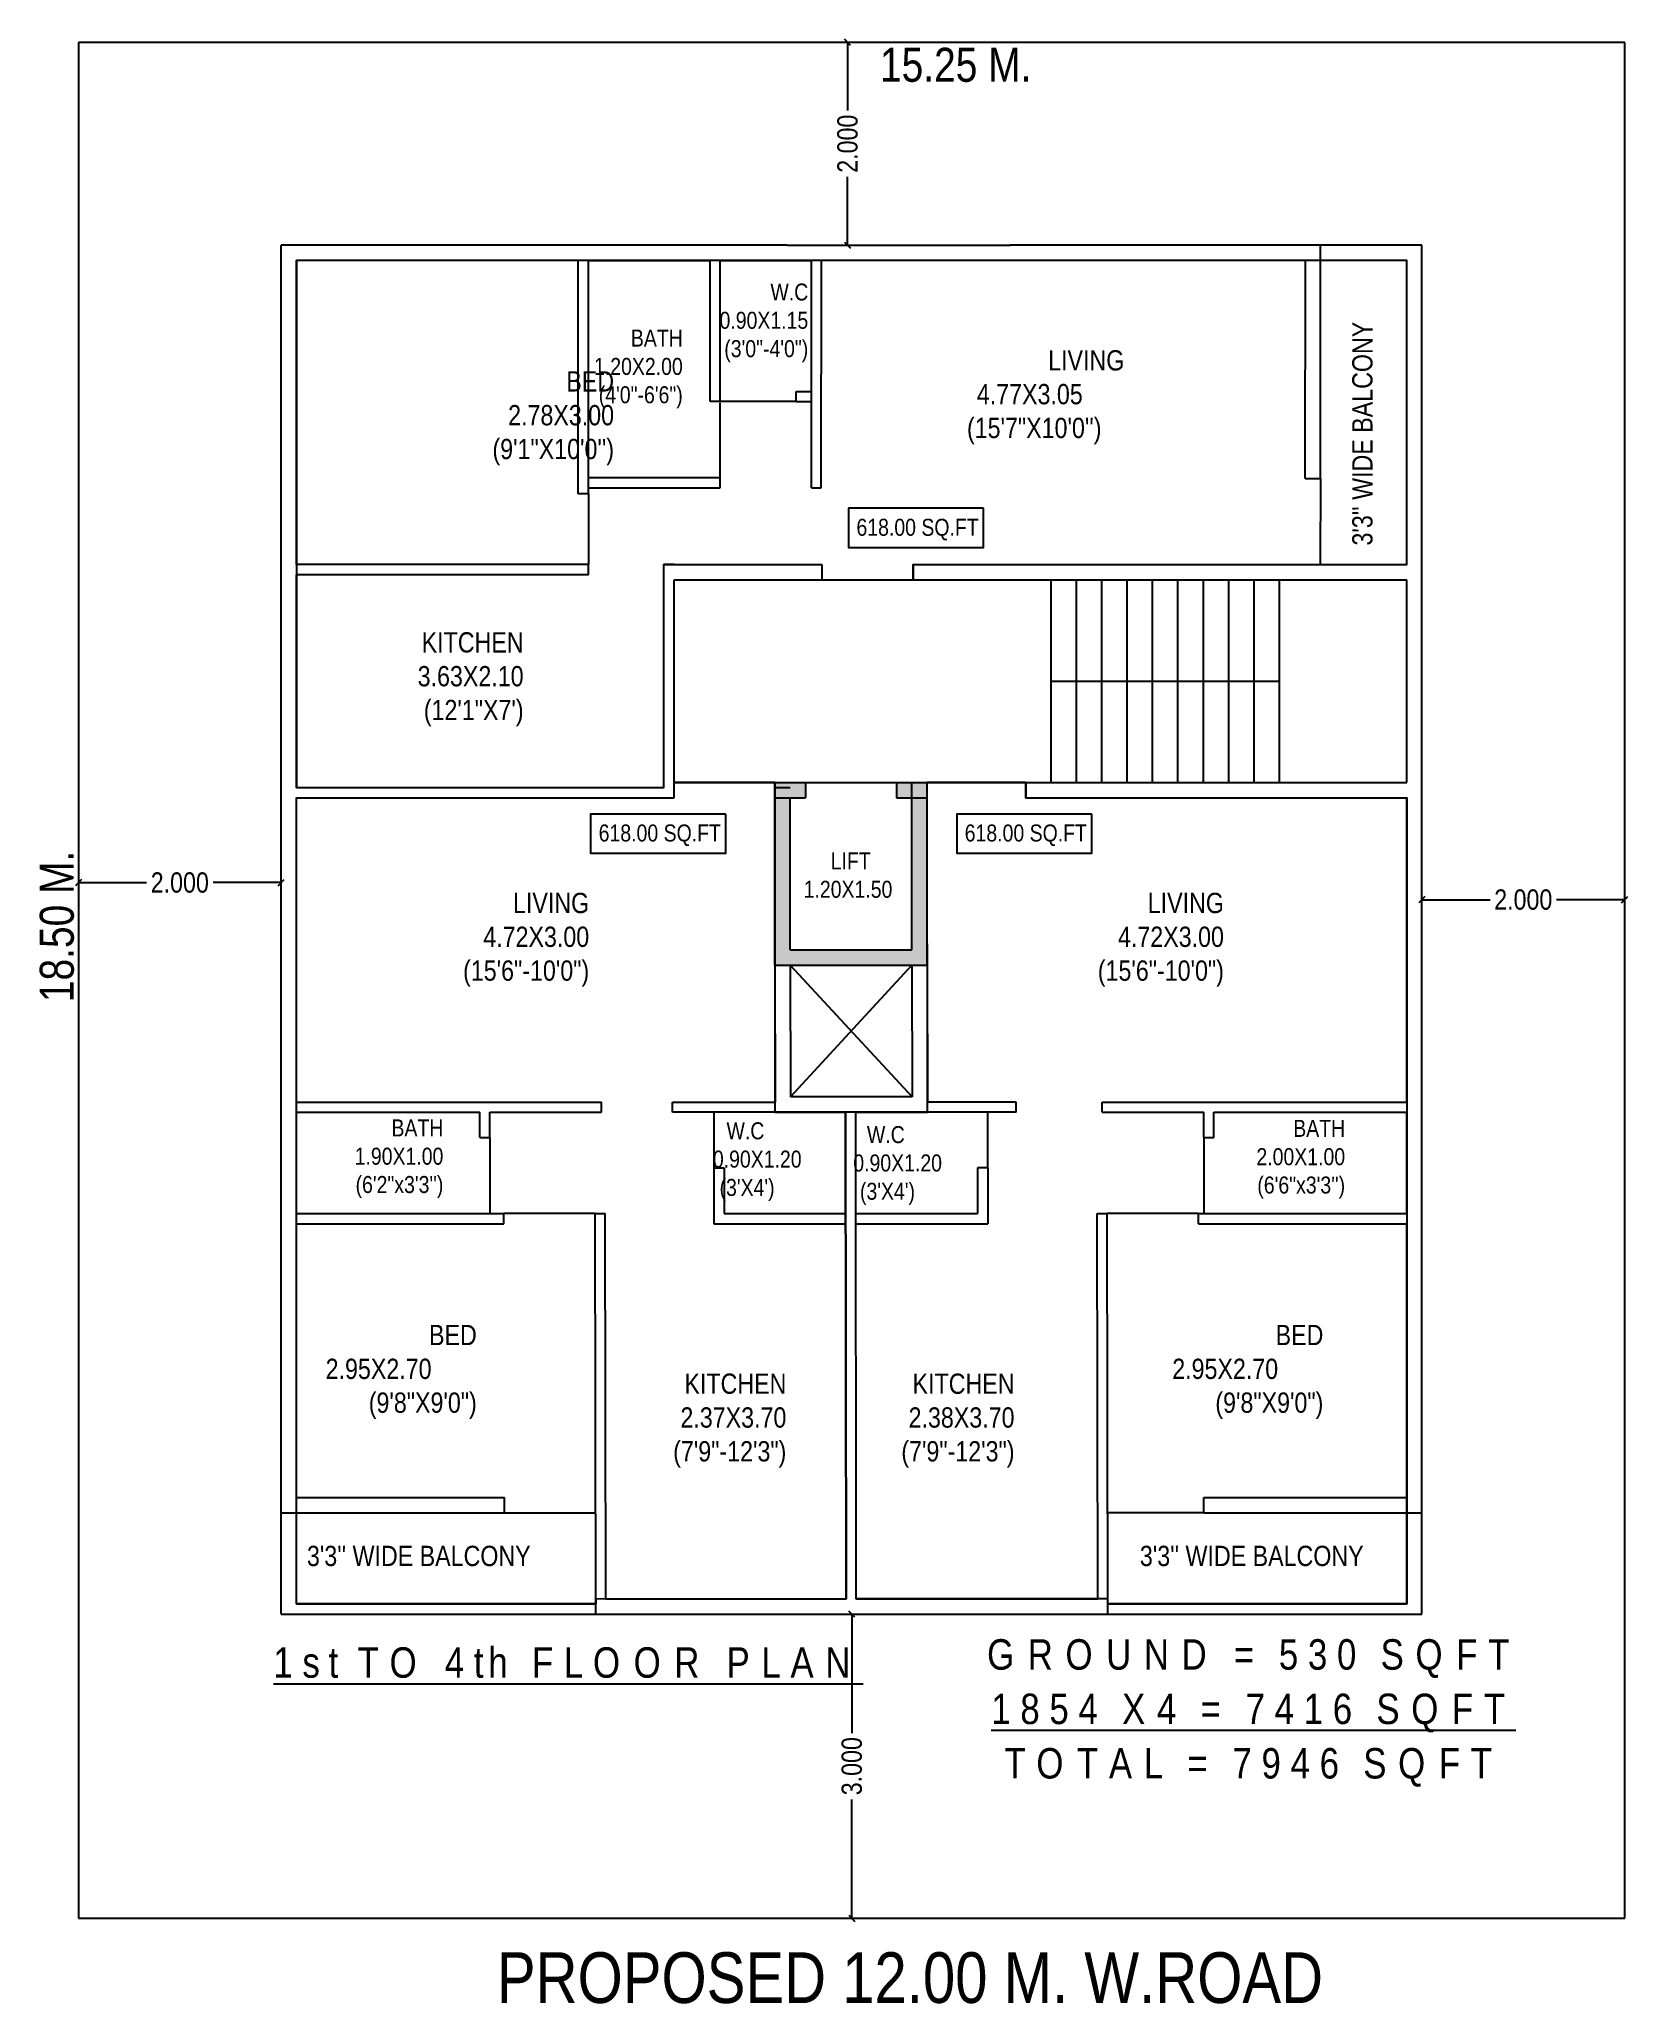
# Model space of a CAD drawing. Extents: x 2875.6 to 2891.3, y 1407.4 to 1426.8.
import ezdxf

# ---------------------------------------------------------------- set-up
doc = ezdxf.new("R2010")
doc.units = 0
doc.layers.get('0').update_dxf_attribs({"linetype": 'CONTINUOUS'})
doc.layers.get('DEFPOINTS').update_dxf_attribs({"linetype": 'CONTINUOUS'})
doc.layers.add('STAPS', color=8, linetype='CONTINUOUS')
doc.layers.add('WALL', color=7, linetype='CONTINUOUS')
doc.styles.add('AN', font='ARIALN.TTF')
doc.dimstyles.new('DIM', dxfattribs={"dimtxt": 0.2, "dimasz": 0.06, "dimexe": 0.05, "dimexo": 0.3, "dimgap": 0.05, "dimtad": 0, "dimdec": 3, "dimlfac": -1, "dimzin": 1, "dimtxsty": 'AN', "dimblk1": 'OBLIQUE', "dimblk2": 'OBLIQUE', "dimsah": 1, "dimcen": 0.001, "dimse1": 1, "dimse2": 1, "dimclrd": 252, "dimclre": 256, "dimclrt": 1, "dimadec": 4, "dimazin": 3, "dimtfac": 1, "dimtdec": 3, "dimtofl": 0, "dimtmove": 0, "dimatfit": 3, "dimtolj": 1, "dimtzin": 1})

# ---------------------------------------------------------------- blocks, each defined once
blk = doc.blocks.new('_OBLIQUE')
at = {"color": 0, "linetype": 'BYBLOCK'}
blk.add_line((-0.5, -0.5), (0.5, 0.5), dxfattribs=at)
blk = doc.blocks.new('*D7')
at = {"color": 252}
for p, q in [((2883.58, 1426.765), (2883.58, 1426.093)), ((2883.58, 1424.765), (2883.58, 1425.437))]:
    blk.add_line(p, q, dxfattribs=at)
at = {"layer": 'DEFPOINTS', "color": 0}
for p in [(2883.619, 1426.765), (2883.58, 1424.765), (2883.619, 1424.765)]:
    blk.add_point(p, dxfattribs=at)
at = {"color": 252, "xscale": 0.06, "yscale": 0.06, "zscale": 0.06}
for p, rotation in [((2883.58, 1426.765), 90), ((2883.58, 1424.765), 270)]:
    blk.add_blockref('_OBLIQUE', p, dxfattribs=dict(at, rotation=rotation))
at = {"color": 1, "insert": (2883.58, 1425.765), "char_height": 0.2, "attachment_point": 5, "rotation": 90, "style": 'AN'}
blk.add_mtext('\\A1;2.000', dxfattribs=at)
blk = doc.blocks.new('*D8')
at = {"color": 252}
for p, q in [((2875.994, 1418.478), (2876.666, 1418.478)), ((2877.994, 1418.478), (2877.322, 1418.478))]:
    blk.add_line(p, q, dxfattribs=at)
at = {"layer": 'DEFPOINTS', "color": 0}
for p in [(2875.994, 1418.528), (2877.994, 1418.528), (2877.994, 1418.478)]:
    blk.add_point(p, dxfattribs=at)
at = {"color": 252, "xscale": 0.06, "yscale": 0.06, "zscale": 0.06, "rotation": 180}
blk.add_blockref('_OBLIQUE', (2875.994, 1418.478), dxfattribs=at)
at = {"color": 252, "xscale": 0.06, "yscale": 0.06, "zscale": 0.06}
blk.add_blockref('_OBLIQUE', (2877.994, 1418.478), dxfattribs=at)
at = {"color": 1, "insert": (2876.994, 1418.478), "char_height": 0.2, "attachment_point": 5, "style": 'AN'}
blk.add_mtext('\\A1;2.000', dxfattribs=at)
blk = doc.blocks.new('*D9')
at = {"color": 252}
for p, q in [((2883.622, 1411.265), (2883.622, 1410.091)), ((2883.622, 1408.265), (2883.622, 1409.438))]:
    blk.add_line(p, q, dxfattribs=at)
at = {"layer": 'DEFPOINTS', "color": 0}
for p in [(2883.622, 1411.265), (2883.622, 1408.265), (2883.622, 1408.265)]:
    blk.add_point(p, dxfattribs=at)
at = {"color": 252, "xscale": 0.06, "yscale": 0.06, "zscale": 0.06}
for p, rotation in [((2883.622, 1411.265), 90), ((2883.622, 1408.265), 270)]:
    blk.add_blockref('_OBLIQUE', p, dxfattribs=dict(at, rotation=rotation))
at = {"color": 1, "insert": (2883.622, 1409.765), "char_height": 0.2, "attachment_point": 5, "rotation": 90, "style": 'AN'}
blk.add_mtext('\\A1;3.000', dxfattribs=at)
blk = doc.blocks.new('*D10')
at = {"color": 252}
for p, q in [((2889.244, 1418.31), (2889.916, 1418.31)), ((2891.244, 1418.31), (2890.572, 1418.31))]:
    blk.add_line(p, q, dxfattribs=at)
at = {"layer": 'DEFPOINTS', "color": 0}
for p in [(2889.244, 1418.539), (2891.244, 1418.539), (2891.244, 1418.31)]:
    blk.add_point(p, dxfattribs=at)
at = {"color": 252, "xscale": 0.06, "yscale": 0.06, "zscale": 0.06, "rotation": 180}
blk.add_blockref('_OBLIQUE', (2889.244, 1418.31), dxfattribs=at)
at = {"color": 252, "xscale": 0.06, "yscale": 0.06, "zscale": 0.06}
blk.add_blockref('_OBLIQUE', (2891.244, 1418.31), dxfattribs=at)
at = {"color": 1, "insert": (2890.244, 1418.31), "char_height": 0.2, "attachment_point": 5, "style": 'AN'}
blk.add_mtext('\\A1;2.000', dxfattribs=at)

msp = doc.modelspace()

# ---------------------------------------------------------------- hatches: boundary and pattern name
at = {"layer": 'WALL', "linetype": 'CONTINUOUS'}
msp.add_hatch(color=0, dxfattribs=at).paths.add_polyline_path([(2884.3638, 1419.4647), (2884.0638, 1419.4647), (2884.0638, 1419.3147), (2884.2138, 1419.3147), (2884.2138, 1417.8147), (2883.0138, 1417.8147), (2883.0138, 1419.3147), (2883.1638, 1419.3147), (2883.1638, 1419.4647), (2882.8638, 1419.4647), (2882.8638, 1417.6647), (2884.3638, 1417.6647)])

# ---------------------------------------------------------------- linework, layer by layer
for p, q in [((2891.2442, 1426.7647), (2875.9942, 1426.7647)), ((2875.9942, 1426.7647), (2875.9942, 1408.2647)), ((2891.2442, 1408.2647), (2891.2442, 1426.7647)), ((2882.9842, 1424.7647), (2877.9942, 1424.7647)), ((2877.9942, 1411.265), (2877.9942, 1424.7647)), ((2888.2452, 1424.7647), (2885.1822, 1424.7647)), ((2888.2428, 1422.4647), (2888.2452, 1424.7647)), ((2889.2442, 1411.265), (2889.2442, 1424.7647)), ((2880.9242, 1424.6147), (2878.1442, 1424.6147)), ((2878.1442, 1421.6147), (2878.1442, 1424.6147)), ((2883.3208, 1422.3724), (2883.3242, 1424.6147)), ((2888.0952, 1424.6147), (2883.3242, 1424.6147)), ((2888.0928, 1422.4647), (2888.0952, 1424.6147)), ((2889.0942, 1421.6147), (2889.0942, 1424.6147)), ((2881.0242, 1422.3124), (2880.9242, 1422.3124)), ((2881.0242, 1422.4724), (2882.3242, 1422.4724)), ((2881.0242, 1422.3724), (2882.3242, 1422.3724)), ((2881.0242, 1422.3124), (2881.0242, 1421.6147)), ((2888.0928, 1422.4647), (2888.2428, 1422.4647)), ((2881.0242, 1421.6147), (2878.1442, 1421.6147)), ((2881.0242, 1421.5147), (2881.0242, 1421.6147)), ((2881.8688, 1421.6147), (2881.7688, 1421.6147)), ((2881.7688, 1419.4147), (2881.7688, 1421.6147)), ((2881.8688, 1421.6147), (2883.3264, 1421.6147)), ((2884.2264, 1421.6147), (2889.0942, 1421.6147)), ((2881.0242, 1421.5147), (2878.1442, 1421.5147)), ((2878.1442, 1419.4147), (2878.1442, 1421.5147)), ((2881.8688, 1421.4647), (2883.3264, 1421.4647)), ((2881.8688, 1419.3147), (2881.8688, 1421.4647)), ((2884.2264, 1421.4647), (2889.0942, 1421.4647)), ((2888.1938, 1421.4647), (2888.1938, 1421.4647)), ((2889.0942, 1419.4647), (2889.0942, 1421.4647)), ((2878.1442, 1419.4147), (2881.7688, 1419.4147)), ((2882.8638, 1419.4147), (2883.0138, 1419.4147)), ((2884.2138, 1419.4647), (2884.3638, 1419.4647)), ((2884.2138, 1419.3147), (2884.2138, 1419.4647)), ((2885.3388, 1419.4647), (2889.0942, 1419.4647)), ((2878.1442, 1419.3147), (2881.8688, 1419.3147)), ((2878.1442, 1416.3147), (2878.1442, 1419.3147)), ((2882.8638, 1419.3147), (2883.0138, 1419.3147)), ((2884.2138, 1419.3147), (2884.3638, 1419.3147)), ((2885.3388, 1419.3147), (2889.0942, 1419.3147)), ((2889.0942, 1416.3147), (2889.0942, 1419.3147)), ((2882.8638, 1417.8748), (2882.8638, 1417.7647)), ((2884.3638, 1417.8748), (2884.3638, 1417.7647)), ((2882.8638, 1417.6647), (2882.8672, 1416.3147)), ((2883.0138, 1417.6647), (2883.0172, 1416.3647)), ((2884.2138, 1417.6647), (2884.2171, 1416.3647)), ((2884.3638, 1417.6647), (2884.3672, 1416.3147)), ((2878.1442, 1416.3147), (2881.152, 1416.3147)), ((2881.852, 1416.3147), (2882.8672, 1416.3147)), ((2884.2172, 1416.3647), (2883.0172, 1416.3647)), ((2885.2422, 1416.3147), (2884.3672, 1416.3147)), ((2885.2422, 1416.2147), (2885.2422, 1416.3147)), ((2886.0922, 1416.3147), (2889.0942, 1416.3147)), ((2878.1442, 1416.2141), (2879.9522, 1416.2141)), ((2878.1442, 1415.2147), (2878.1442, 1416.2141)), ((2880.0522, 1416.2141), (2881.152, 1416.2147)), ((2885.2422, 1416.2147), (2881.852, 1416.2147)), ((2886.0922, 1416.2147), (2887.0922, 1416.2151)), ((2887.1922, 1416.2151), (2889.0942, 1416.2148)), ((2889.0942, 1415.2147), (2889.0942, 1416.2148)), ((2879.9522, 1415.9641), (2880.0522, 1415.9641)), ((2887.0922, 1415.9651), (2887.1922, 1415.9651)), ((2882.262, 1415.6647), (2882.3621, 1415.6647)), ((2882.2621, 1415.6647), (2882.2622, 1415.1147)), ((2882.3621, 1415.6647), (2882.3622, 1415.2147)), ((2884.9622, 1415.6647), (2884.8622, 1415.6647)), ((2884.8622, 1415.6647), (2884.8622, 1415.2147)), ((2884.9622, 1415.6647), (2884.9622, 1415.1147)), ((2878.1442, 1415.2147), (2880.1903, 1415.2147)), ((2881.0903, 1415.2162), (2881.1902, 1415.2162)), ((2882.3622, 1415.2147), (2883.5612, 1415.2147)), ((2883.6612, 1415.2147), (2884.8622, 1415.2147)), ((2886.0405, 1415.2147), (2886.1406, 1415.2147)), ((2886.0472, 1411.415), (2886.0405, 1415.2147)), ((2886.1472, 1411.265), (2886.1406, 1415.2147)), ((2887.0407, 1415.1147), (2887.0406, 1415.2162)), ((2887.0406, 1415.2147), (2889.0942, 1415.2147)), ((2878.1442, 1415.1147), (2880.1905, 1415.1147)), ((2878.1442, 1411.365), (2878.1442, 1415.1147)), ((2882.2622, 1415.1147), (2883.5612, 1415.1147)), ((2883.6612, 1415.1147), (2884.9622, 1415.1147)), ((2887.0407, 1415.1147), (2889.0942, 1415.1147)), ((2889.0942, 1411.365), (2889.0942, 1415.1147)), ((2877.9942, 1412.2647), (2880.1952, 1412.2647)), ((2878.1442, 1412.4147), (2880.1952, 1412.4147)), ((2887.0922, 1412.4147), (2889.0892, 1412.4147)), ((2887.0922, 1412.2647), (2887.0922, 1412.4147)), ((2887.0922, 1412.2647), (2889.2392, 1412.2647)), ((2881.097, 1411.265), (2886.1472, 1411.265)), ((2881.197, 1411.415), (2883.5662, 1411.415)), ((2883.6662, 1411.415), (2886.0472, 1411.415)), ((2875.9942, 1408.2647), (2891.2442, 1408.2647))]:
    msp.add_line(p, q)
at = {"color": 0, "linetype": 'CONTINUOUS'}
for p, q in [((2883.0742, 1423.3224), (2883.2242, 1423.3224)), ((2882.3242, 1423.2224), (2882.2242, 1423.2224)), ((2883.0742, 1423.2224), (2883.2242, 1423.2224)), ((2883.2242, 1422.3707), (2883.3208, 1422.3705)), ((2883.3264, 1421.6147), (2883.3264, 1421.4647)), ((2884.2264, 1421.6147), (2884.2264, 1421.4647)), ((2882.8638, 1419.4647), (2881.8688, 1419.4647))]:
    msp.add_line(p, q, dxfattribs=at)
at = {"color": 1, "linetype": 'CONTINUOUS'}
for p, q in [((2883.3264, 1421.4647), (2884.2264, 1421.4647)), ((2881.0903, 1415.2162), (2880.1903, 1415.2147)), ((2887.0406, 1415.2162), (2886.1406, 1415.2147))]:
    msp.add_line(p, q, dxfattribs=at)
at = {"color": 1}
for points in [[(2883.3264, 1421.6147), (2883.3264, 1421.4647), (2884.2264, 1421.4647), (2884.2264, 1421.6147), (2889.0942, 1421.6147), (2889.0942, 1424.6147), (2878.1442, 1424.6147), (2878.1442, 1419.4147), (2881.7688, 1419.4147), (2881.7688, 1421.6147)], [(2881.8688, 1419.3147), (2881.8688, 1419.4647), (2882.8638, 1419.4647), (2882.8638, 1416.2147), (2883.5471, 1416.2147), (2883.5598, 1416.2147), (2883.5662, 1411.415), (2881.0967, 1411.4108), (2881.0967, 1411.365), (2878.1442, 1411.365), (2878.1442, 1419.3147)]]:
    msp.add_lwpolyline(points, close=True, dxfattribs=at)
msp.add_lwpolyline([(2884.3638, 1419.4647), (2885.3388, 1419.4647), (2885.3388, 1419.3147), (2889.0942, 1419.3147), (2889.0942, 1411.365), (2886.1472, 1411.365), (2886.1472, 1411.415), (2883.6662, 1411.415), (2883.6598, 1416.2147), (2884.3675, 1416.2147)], close=True)
at = {"layer": 'WALL', "color": 0}
for p, q in [((2882.9842, 1424.7647), (2882.9842, 1424.7647)), ((2880.9242, 1422.3124), (2880.9242, 1424.6147)), ((2881.0242, 1422.3124), (2881.0242, 1424.6147)), ((2882.2242, 1423.2224), (2882.2242, 1424.6147)), ((2882.3242, 1423.2224), (2882.3242, 1424.6147)), ((2883.2242, 1422.3707), (2883.2242, 1424.6147)), ((2883.0742, 1423.2224), (2883.0742, 1423.3224)), ((2882.3242, 1422.3724), (2882.3242, 1422.4724)), ((2881.152, 1416.2147), (2881.152, 1416.3147)), ((2881.852, 1416.2147), (2881.852, 1416.3147)), ((2883.5662, 1411.415), (2883.5598, 1416.2147)), ((2883.6662, 1411.415), (2883.6598, 1416.2147)), ((2880.1905, 1415.1147), (2880.1903, 1415.2147)), ((2881.097, 1411.265), (2881.0903, 1415.2162)), ((2881.197, 1411.415), (2881.1902, 1415.2162)), ((2880.1952, 1412.2647), (2880.1952, 1412.4147))]:
    msp.add_line(p, q, dxfattribs=at)
at = {"layer": 'WALL'}
for p, q in [((2882.9842, 1424.7647), (2885.1822, 1424.7647)), ((2885.1822, 1424.7647), (2885.1822, 1424.7647)), ((2881.0242, 1424.6147), (2882.2242, 1424.6147)), ((2882.3242, 1424.6147), (2883.2242, 1424.6147)), ((2886.0922, 1416.2147), (2886.0922, 1416.3147)), ((2879.9522, 1415.9641), (2879.9522, 1416.2141)), ((2880.0522, 1415.9641), (2880.0522, 1416.2141)), ((2887.0922, 1415.9651), (2887.0922, 1416.2151)), ((2887.1922, 1415.9651), (2887.1922, 1416.2151))]:
    msp.add_line(p, q, dxfattribs=at)
at = {"layer": 'WALL', "color": 1}
for p, q in [((2889.2442, 1424.7647), (2888.2452, 1424.7647)), ((2883.0742, 1423.2224), (2882.3242, 1423.2224)), ((2882.3242, 1422.4724), (2882.3242, 1423.2107)), ((2885.3388, 1419.4647), (2884.3638, 1419.4647)), ((2883.0138, 1417.6647), (2884.2172, 1416.3647)), ((2884.2138, 1417.6647), (2883.0172, 1416.3647)), ((2882.262, 1416.2147), (2882.2621, 1415.6647)), ((2884.9622, 1415.6647), (2884.9622, 1416.2147)), ((2880.0522, 1415.9641), (2880.0522, 1415.2141)), ((2887.0922, 1415.9651), (2887.0922, 1415.2151)), ((2880.1952, 1412.2647), (2881.092, 1412.2647)), ((2887.0922, 1412.2647), (2886.1422, 1412.2647))]:
    msp.add_line(p, q, dxfattribs=at)
at = {"layer": 'WALL', "color": 22}
for p, q in [((2889.0942, 1424.6147), (2888.2452, 1424.6147)), ((2888.2428, 1422.4647), (2888.2418, 1421.6147)), ((2885.5888, 1419.4647), (2885.5888, 1421.4647)), ((2885.8388, 1419.4647), (2885.8388, 1421.4647)), ((2886.0888, 1419.4647), (2886.0888, 1421.4647)), ((2886.3388, 1419.4647), (2886.3388, 1421.4647)), ((2886.5888, 1419.4647), (2886.5888, 1421.4647)), ((2886.8388, 1419.4647), (2886.8388, 1421.4647)), ((2887.0888, 1419.4647), (2887.0888, 1421.4647)), ((2887.3388, 1419.4647), (2887.3388, 1421.4647)), ((2887.5888, 1419.4647), (2887.5888, 1421.4647)), ((2887.8388, 1419.4647), (2887.8388, 1421.4647)), ((2885.5888, 1420.4647), (2887.8388, 1420.4647)), ((2877.9942, 1411.265), (2881.097, 1411.265)), ((2878.1442, 1411.365), (2881.097, 1411.365)), ((2886.0472, 1411.265), (2889.2442, 1411.265)), ((2886.1472, 1411.365), (2889.0942, 1411.365))]:
    msp.add_line(p, q, dxfattribs=at)
at = {"layer": 'WALL', "color": 0, "linetype": 'CONTINUOUS'}
for p, q in [((2882.8638, 1419.4647), (2884.3638, 1419.4647)), ((2882.8638, 1417.6647), (2882.8638, 1419.4647)), ((2883.1638, 1419.4647), (2883.1638, 1419.3147)), ((2884.0638, 1419.4647), (2884.0638, 1419.3147)), ((2884.3638, 1417.6647), (2884.3638, 1419.4647)), ((2885.3388, 1419.3147), (2885.3388, 1419.4647)), ((2883.0138, 1419.3147), (2883.1638, 1419.3147)), ((2883.0138, 1417.8147), (2883.0138, 1419.3147)), ((2884.0638, 1419.3147), (2884.2138, 1419.3147)), ((2884.2138, 1417.8147), (2884.2138, 1419.3147)), ((2882.8638, 1417.6647), (2884.3638, 1417.6647)), ((2883.0138, 1417.8147), (2884.2138, 1417.8147))]:
    msp.add_line(p, q, dxfattribs=at)
at = {"layer": 'WALL', "color": 1}
for points in [[(2884.9202, 1422.1695), (2883.5887, 1422.1695), (2883.5887, 1421.7828), (2884.9202, 1421.7828)], [(2882.3778, 1419.1549), (2881.0462, 1419.1549), (2881.0462, 1418.7682), (2882.3778, 1418.7682)], [(2885.9878, 1419.1549), (2884.6562, 1419.1549), (2884.6562, 1418.7682), (2885.9878, 1418.7682)]]:
    msp.add_lwpolyline(points, close=True, dxfattribs=at)

# ---------------------------------------------------------------- texts
at = {"color": 0, "linetype": 'BYBLOCK', "char_height": 0.3, "width": 9.888969, "attachment_point": 8, "style": 'AN'}
for s, insert in [('{\\T1.5;\\L1st TO 4th FLOOR PLAN}', (2880.8245, 1410.6331)), ('{\\T1.5;GROUND = 530 SQFT}', (2887.5836, 1410.6345)), ('{\\T1.5;\\L1854 X4 = 7416 SQFT}', (2887.5836, 1410.0979)), ('{\\T1.5;TOTAL = 7946 SQFT}', (2887.5836, 1409.5612))]:
    msp.add_mtext(s, dxfattribs=dict(at, insert=insert))
at = {"layer": 'STAPS', "color": 0, "linetype": 'CONTINUOUS', "insert": (2884.1157, 1407.6762), "char_height": 0.5, "width": 14.459976, "attachment_point": 5, "style": 'AN'}
msp.add_mtext(' PROPOSED 12.00 M. W.ROAD', dxfattribs=at)
at = {"layer": 'WALL', "color": 1, "attachment_point": 3, "style": 'AN'}
for s, insert, char_height, width in [('15.25 M.', (2885.3932, 1426.7109), 0.33504, 3.889287), ('618.00 SQ.FT', (2884.873, 1422.0661), 0.167521, 1.944643), ('618.00 SQ.FT', (2882.3306, 1419.0515), 0.167521, 1.944643), ('618.00 SQ.FT', (2885.9406, 1419.0515), 0.167521, 1.944643)]:
    msp.add_mtext(s, dxfattribs=dict(at, insert=insert, char_height=char_height, width=width))
at = {"layer": 'WALL', "color": 0, "style": 'AN'}
for s, insert, char_height, width, attachment_point in [('   W.C \\P0.90X1.15\\P(3\'0"-4\'0")', (2883.192, 1424.3864), 0.167521, 1.406132, 3), ('   BATH \\P1.20X2.00\\P(4\'0"-6\'6")', (2881.9545, 1423.9316), 0.167521, 1.106132, 3), ('     LIFT\\P1.20X1.50', (2883.1468, 1418.7756), 0.16752, 1.106132, 1), ('    BATH \\P1.90X1.00\\P(6\'2"x3\'3\'\')', (2879.5934, 1416.1433), 0.167521, 1.011149, 3), ("{\\FArial Narrow;\\W2.91117; }W.C \\P{\\FArial Narrow;\\W0.38736; }0.90X1.20\\P{\\FArial Narrow;\\W1.62545; }(3'X4')", (2882.2308, 1416.1146), 0.167521, 1.406132, 1), ('    BATH \\P2.00X1.00\\P(6\'6"x3\'3\'\')', (2888.4871, 1416.1385), 0.167521, 1.106132, 3), ("{\\FArial Narrow;\\W2.91117; }W.C \\P{\\FArial Narrow;\\W0.38736; }0.90X1.20\\P{\\FArial Narrow;\\W1.62545; }(3'X4')", (2883.6155, 1416.0769), 0.167521, 1.406132, 1), ("3'3'' WIDE BALCONY", (2880.4545, 1411.7357), 0.2, 2.78381, 9), ("3'3'' WIDE BALCONY", (2888.6695, 1411.7357), 0.2, 2.78381, 9)]:
    msp.add_mtext(s, dxfattribs=dict(at, insert=insert, char_height=char_height, width=width, attachment_point=attachment_point))
at = {"layer": 'WALL', "insert": (2888.5572, 1421.8024), "char_height": 0.2, "width": 2.878793, "attachment_point": 1, "rotation": 90, "style": 'AN'}
msp.add_mtext("3'3'' WIDE BALCONY", dxfattribs=at)
at = {"layer": 'WALL', "insert": (2884.7301, 1423.7289), "char_height": 0.2, "attachment_point": 1, "style": 'AN'}
msp.add_mtext_dynamic_manual_height_columns('             LIVING  \\P{\\FArial Narrow;\\W1.95568; }4.77X3.05\\P{\\FArial Narrow;\\W0.43187; }(15\'7"X10\'0\'\')', width=2.30608, gutter_width=4, heights=[-0.9332], dxfattribs=at)
at = {"layer": 'WALL', "char_height": 0.2, "attachment_point": 3, "style": 'AN'}
for s, insert, width in [('BED \\P2.78X3.00\\P(9\'1"X10\'0\'\')', (2881.2769, 1423.5213), 2.30608), ('KITCHEN \\P3.63X2.10\\P(12\'1"X7\')', (2880.3847, 1420.9475), 2.30608), ('   LIVING \\P4.72X3.00\\P(15\'6"-10\'0")', (2881.0316, 1418.3776), 2.30608), ('   LIVING \\P4.72X3.00\\P(15\'6"-10\'0")', (2887.2916, 1418.3776), 2.30608), ('     BED \\P2.95X2.70        (9\'8"X9\'0")', (2879.9229, 1414.1169), 2.211097), ('     BED \\P2.95X2.70        (9\'8"X9\'0")', (2888.2724, 1414.1169), 2.211097), (' KITCHEN \\P 2.37X3.70 \\P(7\'9"-12\'3")', (2882.9762, 1413.6371), 2.30608), (' KITCHEN \\P 2.38X3.70 \\P(7\'9"-12\'3")', (2885.2263, 1413.6371), 2.30608)]:
    msp.add_mtext(s, dxfattribs=dict(at, insert=insert, width=width))
at = {"layer": 'WALL', "color": 1, "insert": (2875.6131, 1418.7931), "char_height": 0.33504, "width": 3.889287, "attachment_point": 3, "rotation": 90, "style": 'AN'}
msp.add_mtext('18.50 M.', dxfattribs=at)

# ---------------------------------------------------------------- dimensions: what is measured, and where the dimension line sits
for base, p1, p2, angle, picture, middle in [((2883.5801, 1424.7647), (2883.6192, 1426.7647), (2883.6192, 1424.7647), 90, '*D7', (2883.5801, 1425.7647)), ((2877.9942, 1418.4785), (2875.9942, 1418.5281), (2877.9942, 1418.5281), 0, '*D8', (2876.9942, 1418.4785)), ((2891.2442, 1418.3101), (2889.2442, 1418.5395), (2891.2442, 1418.5395), 0, '*D10', (2890.2442, 1418.3101)), ((2883.6221, 1408.2647), (2883.6221, 1411.265), (2883.6221, 1408.2647), 90, '*D9', (2883.6221, 1409.7649))]:
    dim = msp.add_linear_dim(base=base, p1=p1, p2=p2, angle=angle, dimstyle='DIM')
    dim.commit()
    dim.dimension.update_dxf_attribs({"geometry": picture, "text_midpoint": middle})

doc.saveas('drawing.dxf')
